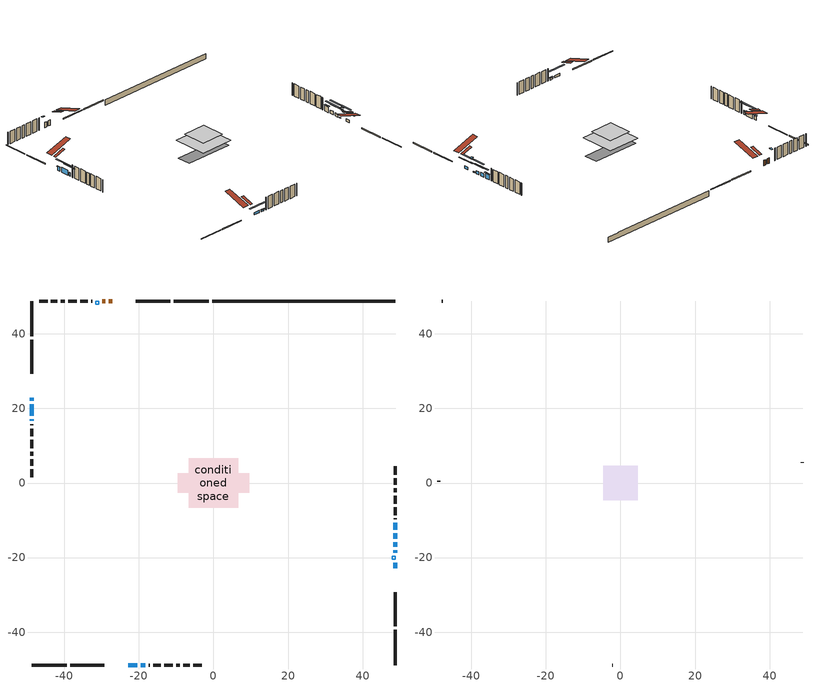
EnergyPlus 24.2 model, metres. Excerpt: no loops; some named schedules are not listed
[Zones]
conditioned space
 floor outside (Floor1 construction): -2.96,-2.96 -2.96,2.96 2.96,2.96 2.96,-2.96 z0.3
 floor adiabatic (AdiabaticFloorConstruction): -6.7,-6.7 -6.7,6.7 6.7,6.7 6.7,-6.7 z2.74
 floor foundation (Slab1 construction): -9.62,-2.67 -9.62,2.67 9.62,2.67 9.62,-2.67 z-1.83
 wall outside (RimJoist1 construction): -1.28,48.82 -10.69,48.82 / -48.82,-48.82 -39.41,-48.82 / -48.82,48.82 -48.82,39.41 / 48.82,-48.82 48.82,-39.41 z0.3:0.6
 wall outside (RimJoist2 construction): -11.62,48.82 -20.84,48.82 / -38.48,-48.82 -29.26,-48.82 / -48.82,38.48 -48.82,29.26 / 48.82,-38.48 48.82,-29.26 z0.3:0.6
 wall outside (AdiabaticWallConstruction 1): -27.19,48.82 -28.05,48.82 / -28.98,48.82 -29.84,48.82 z0.3:2.33
 wall outside (AdiabaticWallConstruction): 48.82,-22.92 48.82,-21.39 / -22.92,-48.82 -20.48,-48.82 z0.3:1.22; -48.82,22.92 -48.82,22 / -48.82,17.1 -48.82,16.64 z0.3:1.83; 48.82,-18.67 48.82,-18.07 z0.3:0.63; 48.82,-17.14 48.82,-15.92 z0.3:1.44; 48.82,-14.99 48.82,-13.47 z0.3:1.67; -48.82,21.07 -48.82,18.02 z0.3:2.13; 48.82,-12.54 48.82,-10.71 z0.3:2.43; -19.55,-48.82 -18.33,-48.82 z0.3:0.91
 wall outside (Wall1 construction): -32.56,48.82 -32.83,48.82 / -17.4,-48.82 -17.13,-48.82 / -48.82,15.71 -48.82,15.44 / 48.82,-9.78 48.82,-9.51 z0.3:5.18
 wall outside (Wall2 construction): -33.75,48.82 -35.78,48.82 / -16.2,-48.82 -14.18,-48.82 / -48.82,14.51 -48.82,12.48 / 48.82,-8.58 48.82,-6.55 z0.3:5.18
 wall outside (Wall3 construction): -36.71,48.82 -38.98,48.82 / -13.25,-48.82 -10.98,-48.82 / -48.82,11.56 -48.82,9.29 / 48.82,-5.63 48.82,-3.36 z0.3:5.18
 wall outside (Wall4 construction): -39.91,48.82 -40.95,48.82 / -10.05,-48.82 -9.01,-48.82 / -48.82,8.36 -48.82,7.32 / 48.82,-2.43 48.82,-1.39 z0.3:5.18
 wall outside (Wall5 construction): -41.88,48.82 -43.6,48.82 / -8.08,-48.82 -6.36,-48.82 / -48.82,6.39 -48.82,4.67 / 48.82,-0.46 48.82,1.26 z0.3:5.18
 wall outside (Wall6 construction): -44.53,48.82 -46.79,48.82 / -5.43,-48.82 -3.17,-48.82 / -48.82,3.74 -48.82,1.48 / 48.82,2.19 48.82,4.45 z0.3:5.18
 wall foundation (FoundationWall1 construction): -0.36,48.82,-1.83 -0.36,48.82,0.3 43.9,48.82,0.3 43.9,48.82,0.26 48.82,48.82,0.26 48.82,48.82,-1.83
 window (WindowConstruction): 48.82,-22.92 48.82,-21.39 z0.3:1.21
 window (WindowConstruction 8): -48.82,22.92 -48.82,22 z0.3:1.82
 window (WindowConstruction 9): 48.82,-18.67 48.82,-18.07 z0.3:0.63
 window (WindowConstruction 1): 48.82,-17.14 48.82,-15.92 z0.3:1.44
 window (WindowConstruction 2): 48.82,-14.99 48.82,-13.47 z0.3:1.67
 window (WindowConstruction 3): -22.92,-48.82 -20.48,-48.82 z0.3:1.21
 window (WindowConstruction 4): -48.82,21.07 -48.82,18.02 z0.3:2.13
 window (WindowConstruction 5): -48.82,17.1 -48.82,16.64 z0.3:1.82
 window (WindowConstruction 6): 48.82,-12.54 48.82,-10.71 z0.3:2.43
 window (WindowConstruction 7): -19.55,-48.82 -18.33,-48.82 z0.3:0.91
 door (Door): -27.19,48.82 -28.05,48.82 z0.3:2.33
 door (Door 1): -28.98,48.82 -29.84,48.82 z0.3:2.33
 ceiling adiabatic (AdiabaticFloorConstruction): 6.7,-6.7 6.7,6.7 -6.7,6.7 -6.7,-6.7 z2.74
 roof outside (Roof2 construction): -26.26,48.82,5.18 -26.26,44.42,6.64 -25.1,44.42,6.64 -25.1,48.82,5.18; -23.85,-48.82,5.18 -23.85,-44.42,6.64 -25.01,-44.42,6.64 -25.01,-48.82,5.18; -48.82,23.85,5.18 -44.42,23.85,6.64 -44.42,25.01,6.64 -48.82,25.01,5.18; 48.82,-23.85,5.18 44.42,-23.85,6.64 44.42,-25.01,6.64 48.82,-25.01,5.18
 roof outside (AdiabaticRoofConstruction): 48.82,-19.6,5.18 48,-19.6,5.45 48,-20.46,5.45 48.82,-20.46,5.18; -31.63,48.82,5.18 -31.63,48,5.45 -30.77,48,5.45 -30.77,48.82,5.18
 skylight (SkylightConstruction): 48.82,-19.6,5.18 48,-19.6,5.45 48,-20.46,5.45 48.82,-20.46,5.18
 skylight (SkylightConstruction 1): -31.63,48.82,5.18 -31.63,48,5.45 -30.77,48,5.45 -30.77,48.82,5.18
attic - vented
 floor to conditioned space (Floor2 construction Reversed): -4.67,-4.67 -4.67,4.67 4.67,4.67 4.67,-4.67 z5.18
 wall outside (Wall7 construction): -47.72,48.82 -47.89,48.82 / -2.24,-48.82 -2.07,-48.82 / -48.82,0.55 -48.82,0.38 / 48.82,5.38 48.82,5.55 z0.3:5.18
 roof outside (Roof1 construction): -24.17,48.82,5.18 -24.17,39.72,8.21 -21.77,39.72,8.21 -21.77,48.82,5.18; -25.93,-48.82,5.18 -25.93,-39.72,8.21 -28.33,-39.72,8.21 -28.33,-48.82,5.18; -48.82,25.93,5.18 -39.72,25.93,8.21 -39.72,28.33,8.21 -48.82,28.33,5.18; 48.82,-25.93,5.18 39.72,-25.93,8.21 39.72,-28.33,8.21 48.82,-28.33,5.18
shading: 48.82,-18.9 48.82,-25.41 49.23,-25.41 49.23,-18.9 z3.7; -48.82,21.8 -48.82,23.12 -49.23,23.12 -49.23,21.8 z2.03; 48.82,-13.18 48.82,-23.56 49.23,-23.56 49.23,-13.18 z5.52; 48.82,-13.43 48.82,-19.63 49.23,-19.63 49.23,-13.43 z3.93; 48.82,-10.98 48.82,-17.48 49.23,-17.48 49.23,-10.98 z4.16; -17.99,-48.82 -25.41,-48.82 -25.41,-49.23 -17.99,-49.23 z3.7; -48.82,15.53 -48.82,23.56 -49.23,23.56 -49.23,15.53 z4.62; -48.82,14.15 -48.82,19.59 -49.23,19.59 -49.23,14.15 z4.31; 48.82,-10.51 48.82,-12.74 49.23,-12.74 49.23,-10.51 z2.63; -18.13,-48.82 -19.75,-48.82 -19.75,-49.23 -18.13,-49.23 z1.11
[Building]
Building 1: Terrain=Suburbs
[Site:Location]
Toronto City Centre_ON: Latitude {deg}=43.63; Longitude {deg}=-79.39; Time Zone {hr}=-5; Elevation {m}=77; Keep Site Location Information=Yes
[Site:GroundTemperature:Shallow]
5.01852, 3.26908, 3.12898, 3.95918, 7.29196, 10.6092, 13.4851, 15.3069, 15.4617, 13.9799, 11.1774, 7.9619
[Site:WaterMainsTemperature]
Calculation Method=Schedule; Temperature Schedule=mains temperature schedule
[Material] Roughness=Rough; Thermal Absorptance=0.9
Name | Thickness {m} | Conductivity {W/m-K} | Density {kg/m3} | Specific Heat {J/kg-K} | Solar Absorptance | Visible Absorptance
asphalt or fiberglass shingles | 0.00635 | 0.162714 | 1121.4 | 1465.45 | 0.84 | 0.84
asphalt or fiberglass shingles 1 | 0.00635 | 0.162714 | 1121.4 | 1465.45 | 0.7 | 0.7
ceiling loosefill ins | 0.254 | 0.0480833 | 16.02 | 1046.75 | 0.7 | 0.7
ceiling stud and cavity | 0.1397 | 0.157727 | 65.682 | 1177.47 | 0.7 | 0.7
concrete 4.0 in. | 0.1016 | 1.803125 | 2242.8 | 837.4 | 0.7 | 0.7
concrete 8.0 in. | 0.2032 | 1.803125 | 2242.8 | 837.4 | 0.7 | 0.7
door material | 0.04445 | 0.053851 | 512.64 | 1214.23 | 0.7 | 0.7
door material 1 | 0.04445 | 0.188738 | 512.64 | 1214.23 | 0.7 | 0.7
exterior vertical ins | 0.00469756 | 0.029427 | 32.04 | 1214.23 | 0.7 | 0.7
floor covering | 0.0127 | 0.0433444 | 54.468 | 1339.84 | 0.6 | 0.6
floor rigid ins | 0.103632 | 0.029427 | 32.04 | 1214.23 | 0.7 | 0.7
floor rigid ins 1; roof rigid ins 1; wall rigid ins | 0.512978 | 0.029427 | 32.04 | 1214.23 | 0.7 | 0.7
floor stud and cavity | 0.1397 | 0.554045 | 92.3553 | 1139.71 | 0.7 | 0.7
floor stud and cavity 1 | 0.1397 | 1.75129 | 37.0049 | 1207.88 | 0.7 | 0.7
furniture material conditioned space 1 | 0.1524 | 0.115458 | 640.8 | 1214.23 | 0.6 | 0.6
gypsum board | 0.0127 | 0.160291 | 801 | 837.4 | 0.6 | 0.6
gypsum board 1 | 0.0127 | 0.160291 | 801 | 837.4 | 0.7 | 0.7
osb sheathing 0.5 in. | 0.0127 | 0.115458 | 512.64 | 1214.23 | 0.7 | 0.7
osb sheathing 0.75 in. | 0.01905 | 0.115458 | 512.64 | 1214.23 | 0.7 | 0.7
osb sheathing 2.0 in. | 0.0508 | 0.115458 | 512.64 | 1214.23 | 0.7 | 0.7
rim joist stud and cavity | 0.0508 | 0.0451784 | 125.044 | 1163.47 | 0.6 | 0.6
rim joist stud and cavity 1 | 0.0508 | 0.055419 | 125.044 | 1163.47 | 0.6 | 0.6
roof rigid ins | 0.051816 | 0.029427 | 32.04 | 1214.23 | 0.7 | 0.7
roof stud and cavity | 0.2032 | 0.189558 | 78.34581 | 1123.46 | 0.7 | 0.7
roof stud and cavity 1 | 0.18415 | 1.78685 | 37.0049 | 1207.88 | 0.6 | 0.6
slab rigid ins | 0.00626974 | 0.029427 | 32.04 | 1214.23 | 0.7 | 0.7
wall stud and cavity | 0.1397 | 0.114156 | 139.0536 | 1170.24 | 0.7 | 0.7
wall stud and cavity 1 | 0.1397 | 0.0962846 | 139.0536 | 1170.24 | 0.7 | 0.7
wall stud and cavity 2 | 0.1397 | 0.0828166 | 139.0536 | 1170.24 | 0.7 | 0.7
wall stud and cavity 3 | 0.1397 | 0.108091 | 139.0536 | 1170.24 | 0.7 | 0.7
wall stud and cavity 4 | 0.1397 | 0.0971095 | 139.0536 | 1170.24 | 0.7 | 0.7
wall stud and cavity 5 | 0.1397 | 0.0833386 | 139.0536 | 1170.24 | 0.7 | 0.7
wall stud and cavity 6 | 0.0889 | 6.9971 | 50.32683 | 1063.81 | 0.6 | 0.6
wall stud and cavity 7 | 0.0889 | 0.380278 | 52.3479 | 1209.89 | 0.7 | 0.7
wall stud and cavity 8 | 0.0889 | 0.391764 | 83.0341 | 1211.67 | 0.7 | 0.7
wood siding | 0.0254 | 0.102417 | 544.68 | 1172.36 | 0.74 | 0.74
wood siding 1 | 0.00254 | 0.102417 | 544.68 | 1172.36 | 0.74 | 0.74
wood siding 2; wood siding 3; wood siding 4 | 0.0254 | 0.102417 | 544.68 | 1172.36 | 0.7 | 0.7
[WindowMaterial:SimpleGlazingSystem]
Name | U-Factor {W/m2-K} | Solar Heat Gain Coefficient
SkylightMaterial | 5.41071 | 0.7381
WindowMaterial | 2.927009 | 0.66
WindowMaterial 1 | 2.9236 | 0.66
WindowMaterial 2 | 2.90486 | 0.68
WindowMaterial 3 | 2.93609 | 0.65
WindowMaterial 4 | 2.027046 | 0.66
WindowMaterial 5 | 2.347853 | 0.56
WindowMaterial 6 | 2.97187 | 0.6
WindowMaterial 7 | 2.96789 | 0.62
WindowMaterial 8 | 3.26144 | 0.43
[Construction]
AdiabaticFloorConstruction: floor stud and cavity 1, floor rigid ins 1, osb sheathing 0.75 in., floor covering
AdiabaticRoofConstruction: asphalt or fiberglass shingles 1, roof rigid ins 1, osb sheathing 0.75 in., roof stud and cavity 1
AdiabaticWallConstruction: wood siding 3, wall rigid ins, wall stud and cavity 7, gypsum board
AdiabaticWallConstruction 1: wood siding 4, wall rigid ins, wall stud and cavity 7, gypsum board
Door: door material
Door 1: door material 1
Floor1 construction: floor stud and cavity, floor rigid ins, osb sheathing 0.75 in., floor covering
Floor2 construction Reversed: gypsum board, ceiling stud and cavity, ceiling loosefill ins
FoundationWall1 construction: concrete 8.0 in., gypsum board 1
furniture construction conditioned space 1: furniture material conditioned space 1
PartitionWallConstruction: gypsum board, wall stud and cavity 8, gypsum board
RimJoist1 construction: wood siding 2, osb sheathing 2.0 in., rim joist stud and cavity
RimJoist2 construction: wood siding 2, osb sheathing 2.0 in., rim joist stud and cavity 1
Roof1 construction: asphalt or fiberglass shingles
Roof2 construction: asphalt or fiberglass shingles, roof rigid ins, osb sheathing 0.75 in., roof stud and cavity, gypsum board
SkylightConstruction; SkylightConstruction 1: SkylightMaterial
Slab1 construction: slab rigid ins, concrete 4.0 in.
Wall1 construction: wood siding, osb sheathing 0.5 in., wall stud and cavity, gypsum board
Wall2 construction: wood siding, osb sheathing 0.5 in., wall stud and cavity 1, gypsum board
Wall3 construction: wood siding, osb sheathing 0.5 in., wall stud and cavity 2, gypsum board
Wall4 construction: wood siding, osb sheathing 0.5 in., wall stud and cavity 3, gypsum board
Wall5 construction: wood siding, osb sheathing 0.5 in., wall stud and cavity 4, gypsum board
Wall6 construction: wood siding, osb sheathing 0.5 in., wall stud and cavity 5, gypsum board
Wall7 construction: wood siding 1, wall stud and cavity 6
WindowConstruction: WindowMaterial
WindowConstruction 1: WindowMaterial 1
WindowConstruction 2: WindowMaterial 2
WindowConstruction 3: WindowMaterial 3
WindowConstruction 4: WindowMaterial 4
WindowConstruction 5; WindowConstruction 8: WindowMaterial 5
WindowConstruction 6: WindowMaterial 6
WindowConstruction 7: WindowMaterial 7
WindowConstruction 9: WindowMaterial 8
[Zone] Multiplier=1; Part of Total Floor Area=Yes
Name | Volume {m3}
attic - vented | 43.005
conditioned space | 696.1
[Space]
Name | Zone | Volume {m3}
attic - vented 1 | attic - vented | 43.005
conditioned space 1 | conditioned space | 696.1
[ZoneInfiltration:EffectiveLeakageArea]
infil attic - vented 1: Zone or Space=attic - vented 1; Schedule=Always On Discrete; Effective Air Leakage Area {cm2}=3676.63; Stack Coefficient=0.000550094; Wind Coefficient=1.58467e-05
[ZoneMixing]
whole house fan mix: Zone or Space=attic - vented; Schedule=Always On Continuous; Design Flow Rate Calculation Method=Flow/Zone; Design Flow Rate {m3/s}=0; Source Zone or Space=conditioned space
[SurfaceProperty:ExposedFoundationPerimeter]
Slab1: Exposed Perimeter Calculation Method=TotalExposedPerimeter; Total Exposed Perimeter {m}=49.176
[InternalMass] Zone or ZoneList=conditioned space; Space or SpaceList=conditioned space 1
Name | Construction | Surface Area {m2}
furniture mass conditioned space 1 | furniture construction conditioned space 1 | 126.944
partition wall mass | PartitionWallConstruction | 317.361
[Lights]
interior lighting: Zone or ZoneList or Space or SpaceList=conditioned space 1; Schedule=interior lighting schedule; Design Level Calculation Method=LightingLevel; Lighting Level {W}=343.2; Return Air Fraction=0; Fraction Radiant=0.6; Fraction Visible=0.2; Fraction Replaceable=1
[People]
occupants: Zone or ZoneList or Space or SpaceList=conditioned space 1; Number of People Schedule=occupants schedule; Number of People Calculation Method=People; Number of People=3; Fraction Radiant=0.314171; Sensible Heat Fraction=0.56303; Activity Level Schedule=occupants activity schedule; Carbon Dioxide Generation Rate {m3/s-W}=0; Enable ASHRAE 55 Comfort Warnings=No; Mean Radiant Temperature Calculation Type=EnclosureAveraged
[ElectricEquipment] Zone or ZoneList or Space or SpaceList=conditioned space 1; Design Level Calculation Method=EquipmentLevel
Name | Schedule | Design Level {W} | Fraction Latent | Fraction Radiant | Fraction Lost
clothes dryer | clothes dryer schedule | 140.772 | 0.015 | 0.081 | 0.85
clothes washer | clothes washer schedule | 32.1985 | 0.03 | 0.162 | 0.7
cooking range | cooking range schedule | 215.147 | 0.08 | 0.432 | 0.2
dishwasher | dishwasher schedule | 66.8632 | 0.3 | 0.18 | 0.4
fridge | fridge schedule | 72.9452 | 0 | 0.6 | 0
mech vent house fan | mech vent house fan schedule | 0 | 0 | 0 | 1
mech vent house fan cfis | mech vent house fan cfis schedule | 0 | 0 | 0 | 0
misc plug loads | misc plug loads schedule | 494.7 | 0.045 | 0.513 | 0.1
whole house fan | Always On Discrete | 0 | 0 | 0 | 1
[OtherEquipment] Zone or ZoneList or Space or SpaceList=conditioned space 1; Design Level Calculation Method=EquipmentLevel
Name | Fuel Type | Schedule | Design Level {W} | Fraction Latent | Fraction Radiant | Fraction Lost
clothes dryer 1 | Electricity | clothes dryer schedule | 0 | 0.015 | 0.081 | 0.85
cooking range 1 | Electricity | cooking range schedule | 0 | 0.08 | 0.432 | 0.2
general water use latent | None | general water use schedule | 62.594 | 1 | 0 | 0
general water use sensible | None | general water use schedule | -61.6891 | 0 | 0.6 | 0
mech vent house fan latent load | None | Always On Discrete | 0 | 1 | 0 | 0
mech vent house fan sensible load | None | Always On Discrete | 0 | 0 | 0 | 0
water heater energy adjustment1 | NaturalGas | Always On Discrete | 0.01 | 0 | 0 | 1
[ZoneInfiltration:DesignFlowRate] Zone or ZoneList or Space or SpaceList=conditioned space 1; Schedule=Always On Discrete; Design Flow Rate Calculation Method=Flow/Zone; Design Flow Rate {m3/s}=0
infil flow; natural vent flow; whole house fan flow
[Foundation:Kiva]
Foundation Kiva 1: Initial Indoor Air Temperature {C}=18; Wall Height Above Grade {m}=0.300015; Wall Depth Below Slab {m}=0.2032; Custom Block Material Name 1=exterior vertical ins; Custom Block Depth 1 {m}=2.13; Custom Block X Position 1 {m}=0.2159; Custom Block Z Position 1 {m}=0
[Foundation:Kiva:Settings]
Soil Conductivity {W/m-K}=0.849921; Soil Density {kg/m3}=1842.3; Soil Specific Heat {J/kg-K}=418.7; Ground Solar Absorptivity=0.9; Ground Thermal Absorptivity=0.9; Ground Surface Roughness {m}=0.03; Far-Field Width {m}=40; Deep-Ground Boundary Condition=ZeroFlux; Deep-Ground Depth {m}=40; Minimum Cell Dimension {m}=0.2; Maximum Cell Growth Coefficient=3; Simulation Timestep=Timestep
[Exterior:Lights]
exterior lighting: Schedule=exterior lighting schedule; Design Level {W}=75.6
[Schedule:Constant]
Name | Hourly Value
Always On Continuous; mech vent house fan schedule; mech vent house fan cfis schedule; Always On Discrete | 1
occupants activity schedule | 117.228
fridge schedule | 0
[Schedule:Week:Daily]
interior lighting schedule Week Rule - Jan1-Jan27: interior lighting schedule day, interior lighting schedule day, interior lighting schedule day, interior lighting schedule day, interior lighting schedule day, interior lighting schedule day, interior lighting schedule day, interior lighting schedule default day, interior lighting schedule default day, interior lighting schedule default day, interior lighting schedule default day, interior lighting schedule default day
interior lighting schedule Week Rule - Jan28-Feb3: interior lighting schedule day, interior lighting schedule day, interior lighting schedule day, interior lighting schedule day, interior lighting schedule day 1, interior lighting schedule day 1, interior lighting schedule day 1, interior lighting schedule default day, interior lighting schedule default day, interior lighting schedule default day, interior lighting schedule default day, interior lighting schedule default day
interior lighting schedule Week Rule - Feb4-Feb24: interior lighting schedule day 1, interior lighting schedule day 1, interior lighting schedule day 1, interior lighting schedule day 1, interior lighting schedule day 1, interior lighting schedule day 1, interior lighting schedule day 1, interior lighting schedule default day, interior lighting schedule default day, interior lighting schedule default day, interior lighting schedule default day, interior lighting schedule default day
interior lighting schedule Week Rule - Feb25-Mar3: interior lighting schedule day 1, interior lighting schedule day 1, interior lighting schedule day 1, interior lighting schedule day 1, interior lighting schedule day 2, interior lighting schedule day 2, interior lighting schedule day 2, interior lighting schedule default day, interior lighting schedule default day, interior lighting schedule default day, interior lighting schedule default day, interior lighting schedule default day
interior lighting schedule Week Rule - Mar4-Mar31: interior lighting schedule day 2, interior lighting schedule day 2, interior lighting schedule day 2, interior lighting schedule day 2, interior lighting schedule day 2, interior lighting schedule day 2, interior lighting schedule day 2, interior lighting schedule default day, interior lighting schedule default day, interior lighting schedule default day, interior lighting schedule default day, interior lighting schedule default day
interior lighting schedule Week Rule - Apr1-Apr28: interior lighting schedule day 3, interior lighting schedule day 3, interior lighting schedule day 3, interior lighting schedule day 3, interior lighting schedule day 3, interior lighting schedule day 3, interior lighting schedule day 3, interior lighting schedule default day, interior lighting schedule default day, interior lighting schedule default day, interior lighting schedule default day, interior lighting schedule default day
interior lighting schedule Week Rule - Apr29-May5: interior lighting schedule day 3, interior lighting schedule day 3, interior lighting schedule day 4, interior lighting schedule day 4, interior lighting schedule day 4, interior lighting schedule day 4, interior lighting schedule day 4, interior lighting schedule default day, interior lighting schedule default day, interior lighting schedule default day, interior lighting schedule default day, interior lighting schedule default day
interior lighting schedule Week Rule - May6-May26: interior lighting schedule day 4, interior lighting schedule day 4, interior lighting schedule day 4, interior lighting schedule day 4, interior lighting schedule day 4, interior lighting schedule day 4, interior lighting schedule day 4, interior lighting schedule default day, interior lighting schedule default day, interior lighting schedule default day, interior lighting schedule default day, interior lighting schedule default day
interior lighting schedule Week Rule - May27-Jun2: interior lighting schedule day 4, interior lighting schedule day 4, interior lighting schedule day 4, interior lighting schedule day 4, interior lighting schedule day 4, interior lighting schedule day 5, interior lighting schedule day 5, interior lighting schedule default day, interior lighting schedule default day, interior lighting schedule default day, interior lighting schedule default day, interior lighting schedule default day
interior lighting schedule Week Rule - Jun3-Jun30: interior lighting schedule day 5, interior lighting schedule day 5, interior lighting schedule day 5, interior lighting schedule day 5, interior lighting schedule day 5, interior lighting schedule day 5, interior lighting schedule day 5, interior lighting schedule default day, interior lighting schedule default day, interior lighting schedule default day, interior lighting schedule default day, interior lighting schedule default day
interior lighting schedule Week Rule - Jul1-Jul28: interior lighting schedule day 6, interior lighting schedule day 6, interior lighting schedule day 6, interior lighting schedule day 6, interior lighting schedule day 6, interior lighting schedule day 6, interior lighting schedule day 6, interior lighting schedule default day, interior lighting schedule default day, interior lighting schedule default day, interior lighting schedule default day, interior lighting schedule default day
interior lighting schedule Week Rule - Jul29-Aug4: interior lighting schedule day 6, interior lighting schedule day 6, interior lighting schedule day 6, interior lighting schedule day 7, interior lighting schedule day 7, interior lighting schedule day 7, interior lighting schedule day 7, interior lighting schedule default day, interior lighting schedule default day, interior lighting schedule default day, interior lighting schedule default day, interior lighting schedule default day
interior lighting schedule Week Rule - Aug5-Aug25: interior lighting schedule day 7, interior lighting schedule day 7, interior lighting schedule day 7, interior lighting schedule day 7, interior lighting schedule day 7, interior lighting schedule day 7, interior lighting schedule day 7, interior lighting schedule default day, interior lighting schedule default day, interior lighting schedule default day, interior lighting schedule default day, interior lighting schedule default day
interior lighting schedule Week Rule - Aug26-Sep1: interior lighting schedule day 7, interior lighting schedule day 7, interior lighting schedule day 7, interior lighting schedule day 7, interior lighting schedule day 7, interior lighting schedule day 7, interior lighting schedule day 8, interior lighting schedule default day, interior lighting schedule default day, interior lighting schedule default day, interior lighting schedule default day, interior lighting schedule default day
interior lighting schedule Week Rule - Sep2-Sep29: interior lighting schedule day 8, interior lighting schedule day 8, interior lighting schedule day 8, interior lighting schedule day 8, interior lighting schedule day 8, interior lighting schedule day 8, interior lighting schedule day 8, interior lighting schedule default day, interior lighting schedule default day, interior lighting schedule default day, interior lighting schedule default day, interior lighting schedule default day
interior lighting schedule Week Rule - Sep30-Oct6: interior lighting schedule day 8, interior lighting schedule day 9, interior lighting schedule day 9, interior lighting schedule day 9, interior lighting schedule day 9, interior lighting schedule day 9, interior lighting schedule day 9, interior lighting schedule default day, interior lighting schedule default day, interior lighting schedule default day, interior lighting schedule default day, interior lighting schedule default day
interior lighting schedule Week Rule - Oct7-Oct27: interior lighting schedule day 9, interior lighting schedule day 9, interior lighting schedule day 9, interior lighting schedule day 9, interior lighting schedule day 9, interior lighting schedule day 9, interior lighting schedule day 9, interior lighting schedule default day, interior lighting schedule default day, interior lighting schedule default day, interior lighting schedule default day, interior lighting schedule default day
interior lighting schedule Week Rule - Oct28-Nov3: interior lighting schedule day 9, interior lighting schedule day 9, interior lighting schedule day 9, interior lighting schedule day 9, interior lighting schedule day 10, interior lighting schedule day 10, interior lighting schedule day 10, interior lighting schedule default day, interior lighting schedule default day, interior lighting schedule default day, interior lighting schedule default day, interior lighting schedule default day
interior lighting schedule Week Rule - Nov4-Nov24: interior lighting schedule day 10, interior lighting schedule day 10, interior lighting schedule day 10, interior lighting schedule day 10, interior lighting schedule day 10, interior lighting schedule day 10, interior lighting schedule day 10, interior lighting schedule default day, interior lighting schedule default day, interior lighting schedule default day, interior lighting schedule default day, interior lighting schedule default day
interior lighting schedule Week Rule - Nov25-Dec1: interior lighting schedule day 10, interior lighting schedule day 10, interior lighting schedule day 10, interior lighting schedule day 10, interior lighting schedule day 10, interior lighting schedule day 10, interior lighting schedule day 11, interior lighting schedule default day, interior lighting schedule default day, interior lighting schedule default day, interior lighting schedule default day, interior lighting schedule default day
interior lighting schedule Week Rule - Dec2-Dec31: interior lighting schedule day 11, interior lighting schedule day 11, interior lighting schedule day 11, interior lighting schedule day 11, interior lighting schedule day 11, interior lighting schedule day 11, interior lighting schedule day 11, interior lighting schedule default day, interior lighting schedule default day, interior lighting schedule default day, interior lighting schedule default day, interior lighting schedule default day
occupants schedule Week Rule - Jan1-Dec31: occupants schedule day, occupants schedule day, occupants schedule day, occupants schedule day, occupants schedule day, occupants schedule day, occupants schedule day, occupants schedule default day, occupants schedule default day, occupants schedule default day, occupants schedule default day, occupants schedule default day
clothes dryer schedule Week Rule - Jan1-Dec31: clothes dryer schedule day, clothes dryer schedule day, clothes dryer schedule day, clothes dryer schedule day, clothes dryer schedule day, clothes dryer schedule day, clothes dryer schedule day, clothes dryer schedule default day, clothes dryer schedule default day, clothes dryer schedule default day, clothes dryer schedule default day, clothes dryer schedule default day
clothes washer schedule Week Rule - Jan1-Dec31: clothes washer schedule day, clothes washer schedule day, clothes washer schedule day, clothes washer schedule day, clothes washer schedule day, clothes washer schedule day, clothes washer schedule day, clothes washer schedule default day, clothes washer schedule default day, clothes washer schedule default day, clothes washer schedule default day, clothes washer schedule default day
cooking range schedule Week Rule - Jan1-Dec31: cooking range schedule day, cooking range schedule day, cooking range schedule day, cooking range schedule day, cooking range schedule day, cooking range schedule day, cooking range schedule day, cooking range schedule default day, cooking range schedule default day, cooking range schedule default day, cooking range schedule default day, cooking range schedule default day
dishwasher schedule Week Rule - Jan1-Dec31: dishwasher schedule day, dishwasher schedule day, dishwasher schedule day, dishwasher schedule day, dishwasher schedule day, dishwasher schedule day, dishwasher schedule day, dishwasher schedule default day, dishwasher schedule default day, dishwasher schedule default day, dishwasher schedule default day, dishwasher schedule default day
misc plug loads schedule Week Rule - Jan1-Dec31: misc plug loads schedule day, misc plug loads schedule day, misc plug loads schedule day, misc plug loads schedule day, misc plug loads schedule day, misc plug loads schedule day, misc plug loads schedule day, misc plug loads schedule default day, misc plug loads schedule default day, misc plug loads schedule default day, misc plug loads schedule default day, misc plug loads schedule default day
general water use schedule Week Rule - Jan1-Dec31: general water use schedule day, general water use schedule day, general water use schedule day, general water use schedule day, general water use schedule day, general water use schedule day, general water use schedule day, general water use schedule default day, general water use schedule default day, general water use schedule default day, general water use schedule default day, general water use schedule default day
exterior lighting schedule Week Rule - Jan1-Jan27: exterior lighting schedule day, exterior lighting schedule day, exterior lighting schedule day, exterior lighting schedule day, exterior lighting schedule day, exterior lighting schedule day, exterior lighting schedule day, exterior lighting schedule default day, exterior lighting schedule default day, exterior lighting schedule default day, exterior lighting schedule default day, exterior lighting schedule default day
exterior lighting schedule Week Rule - Jan28-Feb3: exterior lighting schedule day, exterior lighting schedule day, exterior lighting schedule day, exterior lighting schedule day, exterior lighting schedule day 1, exterior lighting schedule day 1, exterior lighting schedule day 1, exterior lighting schedule default day, exterior lighting schedule default day, exterior lighting schedule default day, exterior lighting schedule default day, exterior lighting schedule default day
exterior lighting schedule Week Rule - Feb4-Feb24: exterior lighting schedule day 1, exterior lighting schedule day 1, exterior lighting schedule day 1, exterior lighting schedule day 1, exterior lighting schedule day 1, exterior lighting schedule day 1, exterior lighting schedule day 1, exterior lighting schedule default day, exterior lighting schedule default day, exterior lighting schedule default day, exterior lighting schedule default day, exterior lighting schedule default day
exterior lighting schedule Week Rule - Feb25-Mar3: exterior lighting schedule day 1, exterior lighting schedule day 1, exterior lighting schedule day 1, exterior lighting schedule day 1, exterior lighting schedule day 2, exterior lighting schedule day 2, exterior lighting schedule day 2, exterior lighting schedule default day, exterior lighting schedule default day, exterior lighting schedule default day, exterior lighting schedule default day, exterior lighting schedule default day
exterior lighting schedule Week Rule - Mar4-Mar31: exterior lighting schedule day 2, exterior lighting schedule day 2, exterior lighting schedule day 2, exterior lighting schedule day 2, exterior lighting schedule day 2, exterior lighting schedule day 2, exterior lighting schedule day 2, exterior lighting schedule default day, exterior lighting schedule default day, exterior lighting schedule default day, exterior lighting schedule default day, exterior lighting schedule default day
exterior lighting schedule Week Rule - Apr1-Apr28: exterior lighting schedule day 3, exterior lighting schedule day 3, exterior lighting schedule day 3, exterior lighting schedule day 3, exterior lighting schedule day 3, exterior lighting schedule day 3, exterior lighting schedule day 3, exterior lighting schedule default day, exterior lighting schedule default day, exterior lighting schedule default day, exterior lighting schedule default day, exterior lighting schedule default day
exterior lighting schedule Week Rule - Apr29-May5: exterior lighting schedule day 3, exterior lighting schedule day 3, exterior lighting schedule day 4, exterior lighting schedule day 4, exterior lighting schedule day 4, exterior lighting schedule day 4, exterior lighting schedule day 4, exterior lighting schedule default day, exterior lighting schedule default day, exterior lighting schedule default day, exterior lighting schedule default day, exterior lighting schedule default day
exterior lighting schedule Week Rule - May6-May26: exterior lighting schedule day 4, exterior lighting schedule day 4, exterior lighting schedule day 4, exterior lighting schedule day 4, exterior lighting schedule day 4, exterior lighting schedule day 4, exterior lighting schedule day 4, exterior lighting schedule default day, exterior lighting schedule default day, exterior lighting schedule default day, exterior lighting schedule default day, exterior lighting schedule default day
exterior lighting schedule Week Rule - May27-Jun2: exterior lighting schedule day 4, exterior lighting schedule day 4, exterior lighting schedule day 4, exterior lighting schedule day 4, exterior lighting schedule day 4, exterior lighting schedule day 5, exterior lighting schedule day 5, exterior lighting schedule default day, exterior lighting schedule default day, exterior lighting schedule default day, exterior lighting schedule default day, exterior lighting schedule default day
exterior lighting schedule Week Rule - Jun3-Jun30: exterior lighting schedule day 5, exterior lighting schedule day 5, exterior lighting schedule day 5, exterior lighting schedule day 5, exterior lighting schedule day 5, exterior lighting schedule day 5, exterior lighting schedule day 5, exterior lighting schedule default day, exterior lighting schedule default day, exterior lighting schedule default day, exterior lighting schedule default day, exterior lighting schedule default day
[Schedule:Year]
interior lighting schedule: interior lighting schedule Week Rule - Jan1-Jan27, 1, 1, 1, 27, interior lighting schedule Week Rule - Jan28-Feb3, 1, 28, 2, 3, interior lighting schedule Week Rule - Feb4-Feb24, 2, 4, 2, 24, interior lighting schedule Week Rule - Feb25-Mar3, 2, 25, 3, 3, interior lighting schedule Week Rule - Mar4-Mar31, 3, 4, 3, 31, interior lighting schedule Week Rule - Apr1-Apr28, 4, 1, 4, 28, interior lighting schedule Week Rule - Apr29-May5, 4, 29, 5, 5, interior lighting schedule Week Rule - May6-May26, 5, 6, 5, 26, interior lighting schedule Week Rule - May27-Jun2, 5, 27, 6, 2, interior lighting schedule Week Rule - Jun3-Jun30, 6, 3, 6, 30, interior lighting schedule Week Rule - Jul1-Jul28, 7, 1, 7, 28, interior lighting schedule Week Rule - Jul29-Aug4, 7, 29, 8, 4, interior lighting schedule Week Rule - Aug5-Aug25, 8, 5, 8, 25, interior lighting schedule Week Rule - Aug26-Sep1, 8, 26, 9, 1, interior lighting schedule Week Rule - Sep2-Sep29, 9, 2, 9, 29, interior lighting schedule Week Rule - Sep30-Oct6, 9, 30, 10, 6, interior lighting schedule Week Rule - Oct7-Oct27, 10, 7, 10, 27, interior lighting schedule Week Rule - Oct28-Nov3, 10, 28, 11, 3, interior lighting schedule Week Rule - Nov4-Nov24, 11, 4, 11, 24, interior lighting schedule Week Rule - Nov25-Dec1, 11, 25, 12, 1, interior lighting schedule Week Rule - Dec2-Dec31, 12, 2, 12, 31
occupants schedule: occupants schedule Week Rule - Jan1-Dec31, 1, 1, 12, 31
clothes dryer schedule: clothes dryer schedule Week Rule - Jan1-Dec31, 1, 1, 12, 31
clothes washer schedule: clothes washer schedule Week Rule - Jan1-Dec31, 1, 1, 12, 31
cooking range schedule: cooking range schedule Week Rule - Jan1-Dec31, 1, 1, 12, 31
dishwasher schedule: dishwasher schedule Week Rule - Jan1-Dec31, 1, 1, 12, 31
misc plug loads schedule: misc plug loads schedule Week Rule - Jan1-Dec31, 1, 1, 12, 31
general water use schedule: general water use schedule Week Rule - Jan1-Dec31, 1, 1, 12, 31
exterior lighting schedule: exterior lighting schedule Week Rule - Jan1-Jan27, 1, 1, 1, 27, exterior lighting schedule Week Rule - Jan28-Feb3, 1, 28, 2, 3, exterior lighting schedule Week Rule - Feb4-Feb24, 2, 4, 2, 24, exterior lighting schedule Week Rule - Feb25-Mar3, 2, 25, 3, 3, exterior lighting schedule Week Rule - Mar4-Mar31, 3, 4, 3, 31, exterior lighting schedule Week Rule - Apr1-Apr28, 4, 1, 4, 28, exterior lighting schedule Week Rule - Apr29-May5, 4, 29, 5, 5, exterior lighting schedule Week Rule - May6-May26, 5, 6, 5, 26, exterior lighting schedule Week Rule - May27-Jun2, 5, 27, 6, 2, exterior lighting schedule Week Rule - Jun3-Jun30, 6, 3, 6, 30, exterior lighting schedule Week Rule - Jul1-Jul28, 7, 1, 7, 28, exterior lighting schedule Week Rule - Jul29-Aug4, 7, 29, 8, 4, exterior lighting schedule Week Rule - Aug5-Aug25, 8, 5, 8, 25, exterior lighting schedule Week Rule - Aug26-Sep1, 8, 26, 9, 1, exterior lighting schedule Week Rule - Sep2-Sep29, 9, 2, 9, 29, exterior lighting schedule Week Rule - Sep30-Oct6, 9, 30, 10, 6, exterior lighting schedule Week Rule - Oct7-Oct27, 10, 7, 10, 27, exterior lighting schedule Week Rule - Oct28-Nov3, 10, 28, 11, 3, exterior lighting schedule Week Rule - Nov4-Nov24, 11, 4, 11, 24, exterior lighting schedule Week Rule - Nov25-Dec1, 11, 25, 12, 1, exterior lighting schedule Week Rule - Dec2-Dec31, 12, 2, 12, 31
[Schedule:Compact]
mains temperature schedule: Through: 01/01, For: AllDays, Until: 24:00, 8.80333, Through: 01/02, For: AllDays, Until: 24:00, 8.74333, Through: 01/03, For: AllDays, Until: 24:00, 8.68389, Through: 01/04, For: AllDays, Until: 24:00, 8.62611, Through: 01/05, For: AllDays, Until: 24:00, 8.56944, Through: 01/06, For: AllDays, Until: 24:00, 8.51389, Through: 01/07, For: AllDays, Until: 24:00, 8.45944, Through: 01/08, For: AllDays, Until: 24:00, 8.40611, Through: 01/09, For: AllDays, Until: 24:00, 8.35389, Through: 01/10, For: AllDays, Until: 24:00, 8.30278, Through: 01/11, For: AllDays, Until: 24:00, 8.25333, Through: 01/12, For: AllDays, Until: 24:00, 8.205, Through: 01/13, For: AllDays, Until: 24:00, 8.15778, Through: 01/14, For: AllDays, Until: 24:00, 8.11222, Through: 01/15, For: AllDays, Until: 24:00, 8.06778, Through: 01/16, For: AllDays, Until: 24:00, 8.02444, Through: 01/17, For: AllDays, Until: 24:00, 7.98222, Through: 01/18, For: AllDays, Until: 24:00, 7.94167, Through: 01/19, For: AllDays, Until: 24:00, 7.90222, Through: 01/20, For: AllDays, Until: 24:00, 7.86444, Through: 01/21, For: AllDays, Until: 24:00, 7.82778, Through: 01/22, For: AllDays, Until: 24:00, 7.79278, Through: 01/23, For: AllDays, Until: 24:00, 7.75889, Through: 01/24, For: AllDays, Until: 24:00, 7.72667, Through: 01/25, For: AllDays, Until: 24:00, 7.69556, Through: 01/26, For: AllDays, Until: 24:00, 7.66611, Through: 01/27, For: AllDays, Until: 24:00, 7.63778, Through: 01/28, For: AllDays, Until: 24:00, 7.61111, Through: 01/29, For: AllDays, Until: 24:00, 7.58556, Through: 01/30, For: AllDays, Until: 24:00, 7.56167, Through: 01/31, For: AllDays, Until: 24:00, 7.53944, Through: 02/01, For: AllDays, Until: 24:00, 7.51833, Through: 02/02, For: AllDays, Until: 24:00, 7.49889, Through: 02/03, For: AllDays, Until: 24:00, 7.48111, Through: 02/04, For: AllDays, Until: 24:00, 7.46444, Through: 02/05, For: AllDays, Until: 24:00, 7.44944, Through: 02/06, For: AllDays, Until: 24:00, 7.43556, Through: 02/07, For: AllDays, Until: 24:00, 7.42333, Through: 02/08, For: AllDays, Until: 24:00, 7.41278, Through: 02/09, For: AllDays, Until: 24:00, 7.40389, Through: 02/10, For: AllDays, Until: 24:00, 7.39611, Through: 02/11, For: AllDays, Until: 24:00, 7.39, Through: 02/12, For: AllDays, Until: 24:00, 7.38556, Through: 02/13, For: AllDays, Until: 24:00, 7.38222, Through: 02/14, For: AllDays, Until: 24:00, 7.38056, Through: 02/15, For: AllDays, Until: 24:00, 7.38056, Through: 02/16, For: AllDays, Until: 24:00, 7.38222, Through: 02/17, For: AllDays, Until: 24:00, 7.385, Through: 02/18, For: AllDays, Until: 24:00, 7.38944, Through: 02/19, For: AllDays, Until: 24:00, 7.395, Through: 02/20, For: AllDays, Until: 24:00, 7.40278, Through: 02/21, For: AllDays, Until: 24:00, 7.41167, Through: 02/22, For: AllDays, Until: 24:00, 7.42222, Through: 02/23, For: AllDays, Until: 24:00, 7.43389, Through: 02/24, For: AllDays, Until: 24:00, 7.44722, Through: 02/25, For: AllDays, Until: 24:00, 7.46222, Through: 02/26, For: AllDays, Until: 24:00, 7.47833, Through: 02/27, For: AllDays, Until: 24:00, 7.49611, Through: 02/28, For: AllDays, Until: 24:00, 7.51556, Through: 03/01, For: AllDays, Until: 24:00, 7.53667, Through: 03/02, For: AllDays, Until: 24:00, 7.55889, Through: 03/03, For: AllDays, Until: 24:00, 7.58222, Through: 03/04, For: AllDays, Until: 24:00, 7.60722, Through: 03/05, For: AllDays, Until: 24:00, 7.63389, Through: 03/06, For: AllDays, Until: 24:00, 7.66222, Through: 03/07, For: AllDays, Until: 24:00, 7.69111, Through: 03/08, For: AllDays, Until: 24:00, 7.72222, Through: 03/09, For: AllDays, Until: 24:00, 7.75444, Through: 03/10, For: AllDays, Until: 24:00, 7.78778, Through: 03/11, For: AllDays, Until: 24:00, 7.82278, Through: 03/12, For: AllDays, Until: 24:00, 7.85944, Through: 03/13, For: AllDays, Until: 24:00, 7.89722, Through: 03/14, For: AllDays, Until: 24:00, 7.93611, Through: 03/15, For: AllDays, Until: 24:00, 7.97667, Through: 03/16, For: AllDays, Until: 24:00, 8.01833, Through: 03/17, For: AllDays, Until: 24:00, 8.06167, Through: 03/18, For: AllDays, Until: 24:00, 8.10611, Through: 03/19, For: AllDays, Until: 24:00, 8.15167, Through: 03/20, For: AllDays, Until: 24:00, 8.19833, Through: 03/21, For: AllDays, Until: 24:00, 8.24667, Through: 03/22, For: AllDays, Until: 24:00, 8.29611, Through: 03/23, For: AllDays, Until: 24:00, 8.34667, Through: 03/24, For: AllDays, Until: 24:00, 8.39889, Through: 03/25, For: AllDays, Until: 24:00, 8.45167, Through: 03/26, For: AllDays, Until: 24:00, 8.50611, Through: 03/27, For: AllDays, Until: 24:00, 8.56167, Through: 03/28, For: AllDays, Until: 24:00, 8.61833, Through: 03/29, For: AllDays, Until: 24:00, 8.67611, Through: 03/30, For: AllDays, Until: 24:00, 8.735, Through: 03/31, For: AllDays, Until: 24:00, 8.795, Through: 04/01, For: AllDays, Until: 24:00, 8.85611, Through: 04/02, For: AllDays, Until: 24:00, 8.91833, Through: 04/03, For: AllDays, Until: 24:00, 8.98167, Through: 04/04, For: AllDays, Until: 24:00, 9.04556, Through: 04/05, For: AllDays, Until: 24:00, 9.11111, Through: 04/06, For: AllDays, Until: 24:00, 9.17722, Through: 04/07, For: AllDays, Until: 24:00, 9.24444, Through: 04/08, For: AllDays, Until: 24:00, 9.31222, Through: 04/09, For: AllDays, Until: 24:00, 9.38167, Through: 04/10, For: AllDays, Until: 24:00, 9.45167, Through: 04/11, For: AllDays, Until: 24:00, 9.52222, Through: 04/12, For: AllDays, Until: 24:00, 9.59444, Through: 04/13, For: AllDays, Until: 24:00, 9.66667, Through: 04/14, For: AllDays, Until: 24:00, 9.74, Through: 04/15, For: AllDays, Until: 24:00, 9.81444, Through: 04/16, For: AllDays, Until: 24:00, 9.88944, Through: 04/17, For: AllDays, Until: 24:00, 9.96556, Through: 04/18, For: AllDays, Until: 24:00, 10.0417, Through: 04/19, For: AllDays, Until: 24:00, 10.1189, Through: 04/20, For: AllDays, Until: 24:00, 10.1972, Through: 04/21, For: AllDays, Until: 24:00, 10.2756, Through: 04/22, For: AllDays, Until: 24:00, 10.355, Through: 04/23, For: AllDays, Until: 24:00, 10.435, Through: 04/24, For: AllDays, Until: 24:00, 10.515, Through: 04/25, For: AllDays, Until: 24:00, 10.5961, Through: 04/26, For: AllDays, Until: 24:00, 10.6778, Through: 04/27, For: AllDays, Until: 24:00, 10.76, Through: 04/28, For: AllDays, Until: 24:00, 10.8428, Through: 04/29, For: AllDays, Until: 24:00, 10.9261, Through: 04/30, For: AllDays, Until: 24:00, 11.0094, Through: 05/01, For: AllDays, Until: 24:00, 11.0933, Through: 05/02, For: AllDays, Until: 24:00, 11.1778, Through: 05/03, For: AllDays, Until: 24:00, 11.2628, Through: 05/04, For: AllDays, Until: 24:00, 11.3478, Through: 05/05, For: AllDays, Until: 24:00, 11.4333, Through: 05/06, For: AllDays, Until: 24:00, 11.5189, Through: 05/07, For: AllDays, Until: 24:00, 11.605, Through: 05/08, For: AllDays, Until: 24:00, 11.6917, Through: 05/09, For: AllDays, Until: 24:00, 11.7778, Through: 05/10, For: AllDays, Until: 24:00, 11.865, Through: 05/11, For: AllDays, Until: 24:00, 11.9517, Through: 05/12, For: AllDays, Until: 24:00, 12.0389, Through: 05/13, For: AllDays, Until: 24:00, 12.1261, Through: 05/14, For: AllDays, Until: 24:00, 12.2133, Through: 05/15, For: AllDays, Until: 24:00, 12.3006, Through: 05/16, For: AllDays, Until: 24:00, 12.3883, Through: 05/17, For: AllDays, Until: 24:00, 12.4756, Through: 05/18, For: AllDays, Until: 24:00, 12.5628, Through: 05/19, For: AllDays, Until: 24:00, 12.6506, Through: 05/20, For: AllDays, Until: 24:00, 12.7378, Through: 05/21, For: AllDays, Until: 24:00, 12.825, Through: 05/22, For: AllDays, Until: 24:00, 12.9122, Through: 05/23, For: AllDays, Until: 24:00, 12.9994, Through: 05/24, For: AllDays, Until: 24:00, 13.0861, Through: 05/25, For: AllDays, Until: 24:00, 13.1728, Through: 05/26, For: AllDays, Until: 24:00, 13.2594, Through: 05/27, For: AllDays, Until: 24:00, 13.3456, Through: 05/28, For: AllDays, Until: 24:00, 13.4317, Through: 05/29, For: AllDays, Until: 24:00, 13.5172, Through: 05/30, For: AllDays, Until: 24:00, 13.6028, Through: 05/31, For: AllDays, Until: 24:00, 13.6878, Through: 06/01, For: AllDays, Until: 24:00, 13.7722, Through: 06/02, For: AllDays, Until: 24:00, 13.8567, Through: 06/03, For: AllDays, Until: 24:00, 13.9406, Through: 06/04, For: AllDays, Until: 24:00, 14.0239, Through: 06/05, For: AllDays, Until: 24:00, 14.1067, Through: 06/06, For: AllDays, Until: 24:00, 14.1894, Through: 06/07, For: AllDays, Until: 24:00, 14.2711, Through: 06/08, For: AllDays, Until: 24:00, 14.3528, Through: 06/09, For: AllDays, Until: 24:00, 14.4339, Through: 06/10, For: AllDays, Until: 24:00, 14.5139, Through: 06/11, For: AllDays, Until: 24:00, 14.5939, Through: 06/12, For: AllDays, Until: 24:00, 14.6728, Through: 06/13, For: AllDays, Until: 24:00, 14.7511, Through: 06/14, For: AllDays, Until: 24:00, 14.8289, Through: 06/15, For: AllDays, Until: 24:00, 14.9061, Through: 06/16, For: AllDays, Until: 24:00, 14.9822, Through: 06/17, For: AllDays, Until: 24:00, 15.0578, Through: 06/18, For: AllDays, Until: 24:00, 15.1328, Through: 06/19, For: AllDays, Until: 24:00, 15.2067, Through: 06/20, For: AllDays, Until: 24:00, 15.28, Through: 06/21, For: AllDays, Until: 24:00, 15.3522, Through: 06/22, For: AllDays, Until: 24:00, 15.4239, Through: 06/23, For: AllDays, Until: 24:00, 15.4944, Through: 06/24, For: AllDays, Until: 24:00, 15.5639, Through: 06/25, For: AllDays, Until: 24:00, 15.6328, Through: 06/26, For: AllDays, Until: 24:00, 15.7006, Through: 06/27, For: AllDays, Until: 24:00, 15.7678, Through: 06/28, For: AllDays, Until: 24:00, 15.8333, Through: 06/29, For: AllDays, Until: 24:00, 15.8983, Through: 06/30, For: AllDays, Until: 24:00, 15.9622, Through: 07/01, For: AllDays, Until: 24:00, 16.025, Through: 07/02, For: AllDays, Until: 24:00, 16.0872, Through: 07/03, For: AllDays, Until: 24:00, 16.1478, Through: 07/04, For: AllDays, Until: 24:00, 16.2072, Through: 07/05, For: AllDays, Until: 24:00, 16.2661, Through: 07/06, For: AllDays, Until: 24:00, 16.3233, Through: 07/07, For: AllDays, Until: 24:00, 16.3794, Through: 07/08, For: AllDays, Until: 24:00, 16.435, Through: 07/09, For: AllDays, Until: 24:00, 16.4889, Through: 07/10, For: AllDays, Until: 24:00, 16.5417, Through: 07/11, For: AllDays, Until: 24:00, 16.5928, Through: 07/12, For: AllDays, Until: 24:00, 16.6433, Through: 07/13, For: AllDays, Until: 24:00, 16.6922, Through: 07/14, For: AllDays, Until: 24:00, 16.74, Through: 07/15, For: AllDays, Until: 24:00, 16.7867, Through: 07/16, For: AllDays, Until: 24:00, 16.8322, Through: 07/17, For: AllDays, Until: 24:00, 16.8761, Through: 07/18, For: AllDays, Until: 24:00, 16.9189, Through: 07/19, For: AllDays, Until: 24:00, 16.96, Through: 07/20, For: AllDays, Until: 24:00, 17, Through: 07/21, For: AllDays, Until: 24:00, 17.0389, Through: 07/22, For: AllDays, Until: 24:00, 17.0761, Through: 07/23, For: AllDays, Until: 24:00, 17.1122, Through: 07/24, For: AllDays, Until: 24:00, 17.1467, Through: 07/25, For: AllDays, Until: 24:00, 17.18, Through: 07/26, For: AllDays, Until: 24:00, 17.2117, Through: 07/27, For: AllDays, Until: 24:00, 17.2422, Through: 07/28, For: AllDays, Until: 24:00, 17.2711, Through: 07/29, For: AllDays, Until: 24:00, 17.2983, Through: 07/30, For: AllDays, Until: 24:00, 17.3244, Through: 07/31, For: AllDays, Until: 24:00, 17.3494, Through: 08/01, For: AllDays, Until: 24:00, 17.3728, Through: 08/02, For: AllDays, Until: 24:00, 17.3944, Through: 08/03, For: AllDays, Until: 24:00, 17.4144, Through: 08/04, For: AllDays, Until: 24:00, 17.4333, Through: 08/05, For: AllDays, Until: 24:00, 17.4506, Through: 08/06, For: AllDays, Until: 24:00, 17.4667, Through: 08/07, For: AllDays, Until: 24:00, 17.4811, Through: 08/08, For: AllDays, Until: 24:00, 17.4939, Through: 08/09, For: AllDays, Until: 24:00, 17.5056, Through: 08/10, For: AllDays, Until: 24:00, 17.5156, Through: 08/11, For: AllDays, Until: 24:00, 17.5239, Through: 08/12, For: AllDays, Until: 24:00, 17.5311, Through: 08/13, For: AllDays, Until: 24:00, 17.5361, Through: 08/14, For: AllDays, Until: 24:00, 17.54, Through: 08/15, For: AllDays, Until: 24:00, 17.5428, Through: 08/16, For: AllDays, Until: 24:00, 17.5439, Through: 08/17, For: AllDays, Until: 24:00, 17.5433, Through: 08/18, For: AllDays, Until: 24:00, 17.5411, Through: 08/19, For: AllDays, Until: 24:00, 17.5372, Through: 08/20, For: AllDays, Until: 24:00, 17.5322, Through: 08/21, For: AllDays, Until: 24:00, 17.5256, Through: 08/22, For: AllDays, Until: 24:00, 17.5178, Through: 08/23, For: AllDays, Until: 24:00, 17.5083, Through: 08/24, For: AllDays, Until: 24:00, 17.4972, Through: 08/25, For: AllDays, Until: 24:00, 17.4844, Through: 08/26, For: AllDays, Until: 24:00, 17.4706, Through: 08/27, For: AllDays, Until: 24:00, 17.455, Through: 08/28, For: AllDays, Until: 24:00, 17.4378, Through: 08/29, For: AllDays, Until: 24:00, 17.4194, Through: 08/30, For: AllDays, Until: 24:00, 17.3994, Through: 08/31, For: AllDays, Until: 24:00, 17.3778, Through: 09/01, For: AllDays, Until: 24:00, 17.355, Through: 09/02, For: AllDays, Until: 24:00, 17.3311, Through: 09/03, For: AllDays, Until: 24:00, 17.305, Through: 09/04, For: AllDays, Until: 24:00, 17.2778, Through: 09/05, For: AllDays, Until: 24:00, 17.2494, Through: 09/06, For: AllDays, Until: 24:00, 17.2194, Through: 09/07, For: AllDays, Until: 24:00, 17.1878, Through: 09/08, For: AllDays, Until: 24:00, 17.155, Through: 09/09, For: AllDays, Until: 24:00, 17.1206, Through: 09/10, For: AllDays, Until: 24:00, 17.085, Through: 09/11, For: AllDays, Until: 24:00, 17.0483, Through: 09/12, For: AllDays, Until: 24:00, 17.01, Through: 09/13, For: AllDays, Until: 24:00, 16.97, Through: 09/14, For: AllDays, Until: 24:00, 16.9289, Through: 09/15, For: AllDays, Until: 24:00, 16.8867, Through: 09/16, For: AllDays, Until: 24:00, 16.8428, Through: 09/17, For: AllDays, Until: 24:00, 16.7983, Through: 09/18, For: AllDays, Until: 24:00, 16.7517, Through: 09/19, For: AllDays, Until: 24:00, 16.7044, Through: 09/20, For: AllDays, Until: 24:00, 16.6556, Through: 09/21, For: AllDays, Until: 24:00, 16.6056, Through: 09/22, For: AllDays, Until: 24:00, 16.5544, Through: 09/23, For: AllDays, Until: 24:00, 16.5017, Through: 09/24, For: AllDays, Until: 24:00, 16.4483, Through: 09/25, For: AllDays, Until: 24:00, 16.3933, Through: 09/26, For: AllDays, Until: 24:00, 16.3372, Through: 09/27, For: AllDays, Until: 24:00, 16.2806, Through: 09/28, For: AllDays, Until: 24:00, 16.2222, Through: 09/29, For: AllDays, Until: 24:00, 16.1628, Through: 09/30, For: AllDays, Until: 24:00, 16.1022, Through: 10/01, For: AllDays, Until: 24:00, 16.0406, Through: 10/02, For: AllDays, Until: 24:00, 15.9778, Through: 10/03, For: AllDays, Until: 24:00, 15.9144, Through: 10/04, For: AllDays, Until: 24:00, 15.8494, Through: 10/05, For: AllDays, Until: 24:00, 15.7839, Through: 10/06, For: AllDays, Until: 24:00, 15.7172, Through: 10/07, For: AllDays, Until: 24:00, 15.6494, Through: 10/08, For: AllDays, Until: 24:00, 15.5811, Through: 10/09, For: AllDays, Until: 24:00, 15.5117, Through: 10/10, For: AllDays, Until: 24:00, 15.4411, Through: 10/11, For: AllDays, Until: 24:00, 15.37, Through: 10/12, For: AllDays, Until: 24:00, 15.2978, Through: 10/13, For: AllDays, Until: 24:00, 15.225, Through: 10/14, For: AllDays, Until: 24:00, 15.1511, Through: 10/15, For: AllDays, Until: 24:00, 15.0767, Through: 10/16, For: AllDays, Until: 24:00, 15.0011, Through: 10/17, For: AllDays, Until: 24:00, 14.925, Through: 10/18, For: AllDays, Until: 24:00, 14.8483, Through: 10/19, For: AllDays, Until: 24:00, 14.7706, Through: 10/20, For: AllDays, Until: 24:00, 14.6922, Through: 10/21, For: AllDays, Until: 24:00, 14.6133, Through: 10/22, For: AllDays, Until: 24:00, 14.5339, Through: 10/23, For: AllDays, Until: 24:00, 14.4539, Through: 10/24, For: AllDays, Until: 24:00, 14.3728, Through: 10/25, For: AllDays, Until: 24:00, 14.2917, Through: 10/26, For: AllDays, Until: 24:00, 14.21, Through: 10/27, For: AllDays, Until: 24:00, 14.1272, Through: 10/28, For: AllDays, Until: 24:00, 14.0444, Through: 10/29, For: AllDays, Until: 24:00, 13.9611, Through: 10/30, For: AllDays, Until: 24:00, 13.8772, Through: 10/31, For: AllDays, Until: 24:00, 13.7933, Through: 11/01, For: AllDays, Until: 24:00, 13.7089, Through: 11/02, For: AllDays, Until: 24:00, 13.6239, Through: 11/03, For: AllDays, Until: 24:00, 13.5383, Through: 11/04, For: AllDays, Until: 24:00, 13.4528, Through: 11/05, For: AllDays, Until: 24:00, 13.3667, Through: 11/06, For: AllDays, Until: 24:00, 13.2806, Through: 11/07, For: AllDays, Until: 24:00, 13.1944, Through: 11/08, For: AllDays, Until: 24:00, 13.1078, Through: 11/09, For: AllDays, Until: 24:00, 13.0206, Through: 11/10, For: AllDays, Until: 24:00, 12.9339, Through: 11/11, For: AllDays, Until: 24:00, 12.8467, Through: 11/12, For: AllDays, Until: 24:00, 12.7594, Through: 11/13, For: AllDays, Until: 24:00, 12.6722, Through: 11/14, For: AllDays, Until: 24:00, 12.5844, Through: 11/15, For: AllDays, Until: 24:00, 12.4972, Through: 11/16, For: AllDays, Until: 24:00, 12.41, Through: 11/17, For: AllDays, Until: 24:00, 12.3222, Through: 11/18, For: AllDays, Until: 24:00, 12.235, Through: 11/19, For: AllDays, Until: 24:00, 12.1478, Through: 11/20, For: AllDays, Until: 24:00, 12.0606, Through: 11/21, For: AllDays, Until: 24:00, 11.9733, Through: 11/22, For: AllDays, Until: 24:00, 11.8861, Through: 11/23, For: AllDays, Until: 24:00, 11.7994, Through: 11/24, For: AllDays, Until: 24:00, 11.7128, Through: 11/25, For: AllDays, Until: 24:00, 11.6267, Through: 11/26, For: AllDays, Until: 24:00, 11.5406, Through: 11/27, For: AllDays, Until: 24:00, 11.4544, Through: 11/28, For: AllDays, Until: 24:00, 11.3689, Through: 11/29, For: AllDays, Until: 24:00, 11.2839, Through: 11/30, For: AllDays, Until: 24:00, 11.1989, Through: 12/01, For: AllDays, Until: 24:00, 11.1144, Through: 12/02, For: AllDays, Until: 24:00, 11.03, Through: 12/03, For: AllDays, Until: 24:00, 10.9467, Through: 12/04, For: AllDays, Until: 24:00, 10.8633, Through: 12/05, For: AllDays, Until: 24:00, 10.7806, Through: 12/06, For: AllDays, Until: 24:00, 10.6983, Through: 12/07, For: AllDays, Until: 24:00, 10.6167, Through: 12/08, For: AllDays, Until: 24:00, 10.5356, Through: 12/09, For: AllDays, Until: 24:00, 10.4544, Through: 12/10, For: AllDays, Until: 24:00, 10.3744, Through: 12/11, For: AllDays, Until: 24:00, 10.295, Through: 12/12, For: AllDays, Until: 24:00, 10.2167, Through: 12/13, For: AllDays, Until: 24:00, 10.1383, Through: 12/14, For: AllDays, Until: 24:00, 10.0611, Through: 12/15, For: AllDays, Until: 24:00, 9.98444, Through: 12/16, For: AllDays, Until: 24:00, 9.90833, Through: 12/17, For: AllDays, Until: 24:00, 9.83278, Through: 12/18, For: AllDays, Until: 24:00, 9.75833, Through: 12/19, For: AllDays, Until: 24:00, 9.685, Through: 12/20, For: AllDays, Until: 24:00, 9.61222, Through: 12/21, For: AllDays, Until: 24:00, 9.54, Through: 12/22, For: AllDays, Until: 24:00, 9.46889, Through: 12/23, For: AllDays, Until: 24:00, 9.39889, Through: 12/24, For: AllDays, Until: 24:00, 9.32944, Through: 12/25, For: AllDays, Until: 24:00, 9.26111, Through: 12/26, For: AllDays, Until: 24:00, 9.19389, Through: 12/27, For: AllDays, Until: 24:00, 9.12722, Through: 12/28, For: AllDays, Until: 24:00, 9.06167, Through: 12/29, For: AllDays, Until: 24:00, 8.99722, Through: 12/30, For: AllDays, Until: 24:00, 8.93389, Through: 12/31, For: AllDays, Until: 24:00, 8.87111
